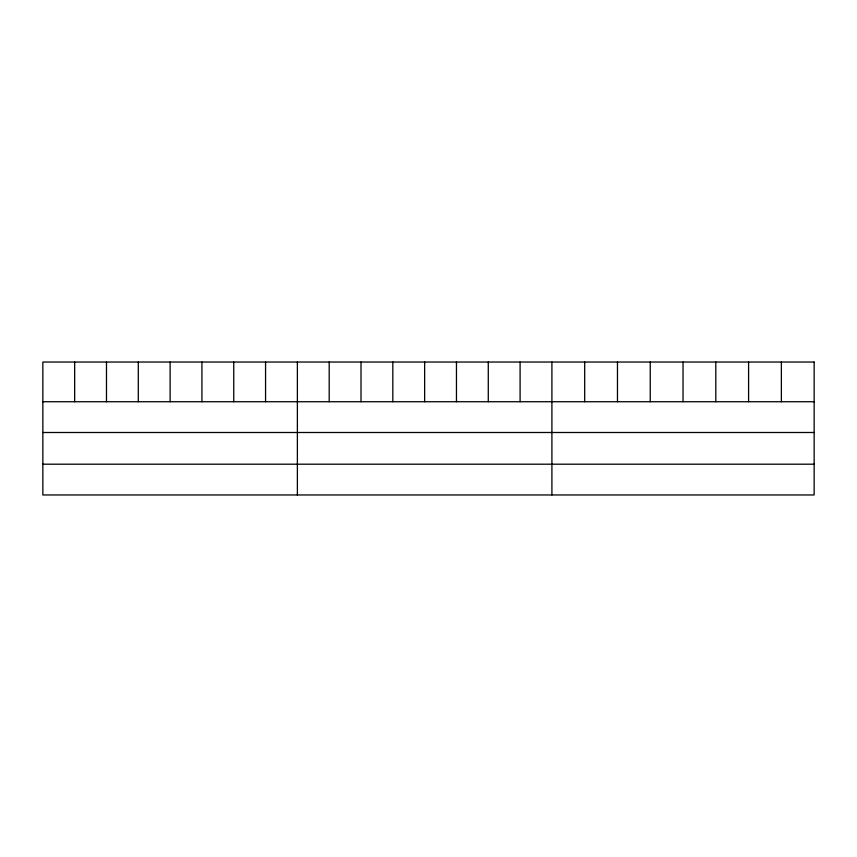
<?xml version="1.0" encoding="UTF-8"?>
<svg xmlns="http://www.w3.org/2000/svg" width="857" height="857" viewBox="0 0 857 857"><rect width="100%" height="100%" fill="white"/><g stroke="black" fill="none" stroke-linecap="round" stroke-linejoin="round"><path stroke-width="1.29" d="M42.85 401.729L814.15 401.729M42.85 432.496L814.15 432.496M42.85 464.194L814.15 464.194M781.37 362.04L781.37 401.729M748.589 362.04L748.589 401.729M715.809 362.04L715.809 401.729M683.029 362.04L683.029 401.729M650.249 362.04L650.249 401.729M617.468 362.04L617.468 401.729M584.688 362.04L584.688 401.729M551.908 362.04L551.908 494.96M520.092 362.04L520.092 401.729M488.276 362.04L488.276 401.729M456.46 362.04L456.46 401.729M424.644 362.04L424.644 401.729M392.827 362.04L392.827 401.729M361.011 362.04L361.011 401.729M329.195 362.04L329.195 401.729M297.379 362.04L297.379 494.96M265.563 362.04L265.563 401.729M233.747 362.04L233.747 401.729M201.931 362.04L201.931 401.729M170.115 362.04L170.115 401.729M138.298 362.04L138.298 401.729M106.482 362.04L106.482 401.729M74.666 362.04L74.666 401.729M814.15 362.04L42.85 362.04L42.85 494.96L814.15 494.96L814.15 362.04"/></g></svg>
